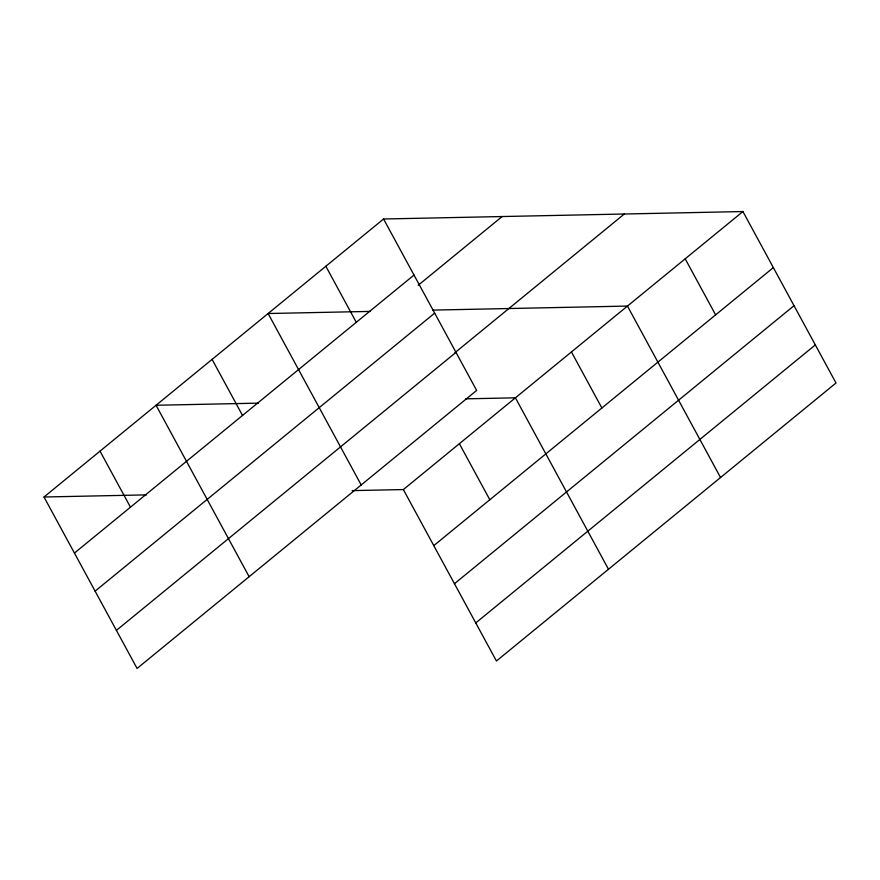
<?xml version="1.0" encoding="UTF-8"?>
<svg xmlns="http://www.w3.org/2000/svg" width="880" height="880" viewBox="0 0 880 880"><rect width="100%" height="100%" fill="white"/><g stroke="black" fill="none" stroke-linecap="round" stroke-linejoin="round"><path stroke-width="1.32" d="M383.57 218.999L476.652 390.434L137.082 668.448L44 497.002L383.57 218.999L742.918 211.552L836 382.998L496.43 661.001L403.348 489.566L352.143 490.622M74.437 553.069L414.007 275.055M418.187 285.285L502.15 216.535M95.117 591.14L434.676 313.126M454.96 352.671L624.327 214.005M116.413 630.377L455.983 352.363M403.348 489.566L742.918 211.552M433.785 545.622L773.355 267.608M454.465 583.704L794.024 305.69M475.761 622.93L815.331 344.916M370.524 311.399L268.114 313.522L361.196 484.968M432.85 310.101L627.462 306.075L720.544 477.521M258.467 403.139L156.057 405.262L249.139 576.708M465.542 398.849L515.405 397.815L608.487 569.261M44 497.002L146.41 494.879M685.19 258.808L715.627 314.875M571.428 351.945L601.876 408.001M459.371 443.685L489.819 499.752M325.842 266.255L356.279 322.322M212.08 359.392L242.528 415.448M100.023 451.132L130.471 507.199"/></g></svg>
